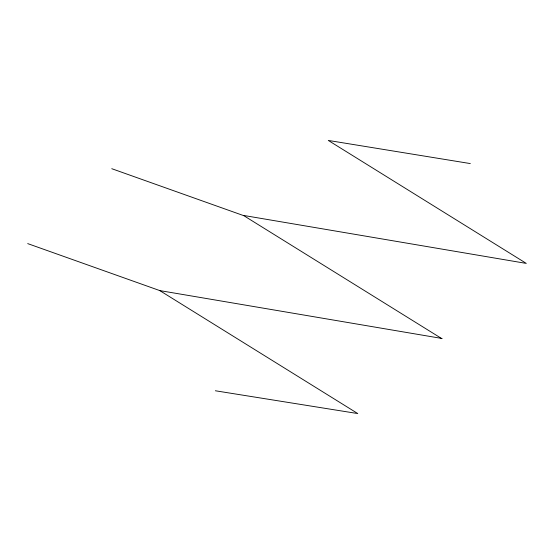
<?xml version="1.0" encoding="UTF-8"?>
<svg xmlns="http://www.w3.org/2000/svg" width="554" height="554" viewBox="0 0 554 554"><rect width="100%" height="100%" fill="white"/><g stroke="black" fill="none" stroke-linecap="round" stroke-linejoin="round"><path stroke-width="0.83" d="M215.361 390.771L357.787 413.568L159.767 290.587L27.7 243.601M470.318 163.575L328.28 140.432L526.3 263.413L244.023 215.513M159.767 290.587L442.044 338.487M111.763 168.693L243.829 215.686L441.85 338.667"/></g></svg>
